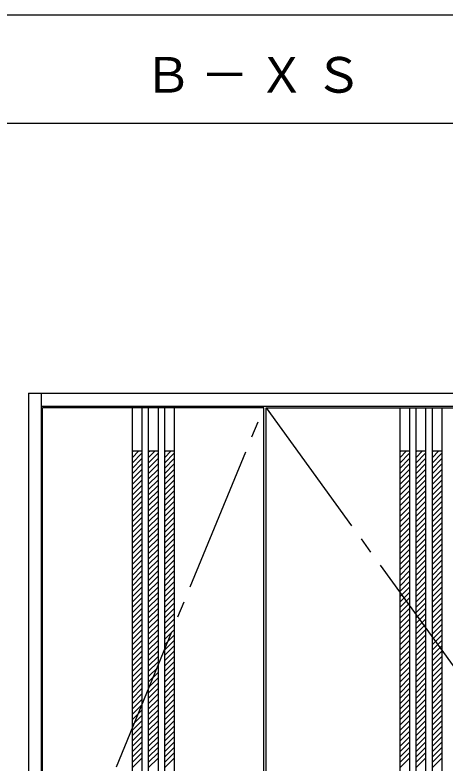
# Model space of a CAD drawing. Units: millimetres, scale not verified. Extents: x -6000 to 5700, y -4307 to 4260.
# Drawn here: x -2583 to -1787, y -1200 to 184 of the extents above; entities that cross this region are included whole.
import ezdxf

# ---------------------------------------------------------------- set-up
doc = ezdxf.new("R2010")
doc.units = ezdxf.units.MM
doc.header["$LTSCALE"] = 30
doc.linetypes.add('CHAIN2', pattern=[12, 9, -1, 1, -1])
doc.linetypes.add('DASHED1', pattern=[1.8, 1.2, -0.6])
for name, color, linetype in [('0-2_扉', 7, 'Continuous'), ('0-4_枠', 3, 'Continuous'), ('0-7', 7, 'CHAIN2'), ('0-A_文字', 7, 'Continuous'), ('0-C_ハッチ', 4, 'DASHED1'), ('F-1_枠', 6, 'Continuous')]:
    doc.layers.add(name, color=color, linetype=linetype)
doc.styles.add('ＭＳ ゴシック', font='')
doc.styles.get('ＭＳ ゴシック').set_extended_font_data('MS Gothic')

msp = doc.modelspace()

# ---------------------------------------------------------------- linework, layer by layer
at = {"layer": '0-2_扉', "color": 3}
for p, q in [((-2532.4, -2537.5), (-2532.4, -542.5)), ((-2122.4, -542.5), (-2532.4, -542.5)), ((-2122.4, -2537.5), (-2122.4, -542.5)), ((-2118.4, -2537.5), (-2118.4, -542.5)), ((-2118.4, -542.5), (-1395.4, -542.5))]:
    msp.add_line(p, q, dxfattribs=at)
at = {"layer": '0-4_枠'}
for p, q in [((-2558.4, -515.5), (-2558.4, -2562.5)), ((-2558.4, -515.5), (-1369.4, -515.5)), ((-2534.4, -2562.5), (-2534.4, -515.5)), ((-2534.4, -539.5), (-1393.4, -539.5))]:
    msp.add_line(p, q, dxfattribs=at)
at = {"layer": '0-7'}
for p, q in [((-2532.4, -1540), (-2122.4, -542.5)), ((-2118.4, -542.5), (-1395.4, -1540))]:
    msp.add_line(p, q, dxfattribs=at)
at = {"layer": '0-C_ハッチ', "color": 3, "linetype": 'Continuous'}
for p, q in [((-2366.4, -542.5), (-2366.4, -2537.5)), ((-2348.4, -542.5), (-2348.4, -2537.5)), ((-2336.4, -542.5), (-2336.4, -2537.5)), ((-2318.4, -542.5), (-2318.4, -2537.5)), ((-2306.4, -542.5), (-2306.4, -2537.5)), ((-2288.4, -542.5), (-2288.4, -2537.5)), ((-1870.9, -542.5), (-1870.9, -2537.5)), ((-1852.9, -542.5), (-1852.9, -2537.5)), ((-1840.9, -542.5), (-1840.9, -2537.5)), ((-1822.9, -542.5), (-1822.9, -2537.5)), ((-1810.9, -542.5), (-1810.9, -2537.5)), ((-1792.9, -542.5), (-1792.9, -2537.5))]:
    msp.add_line(p, q, dxfattribs=at)
at = {"layer": '0-C_ハッチ', "color": 7, "linetype": 'Continuous'}
for p, q in [((-2366.4, -622.5), (-2348.4, -622.5)), ((-2336.4, -622.5), (-2318.4, -622.5)), ((-2306.4, -622.5), (-2288.4, -622.5)), ((-1870.9, -622.5), (-1852.9, -622.5)), ((-1840.9, -622.5), (-1822.9, -622.5)), ((-1810.9, -622.5), (-1792.9, -622.5))]:
    msp.add_line(p, q, dxfattribs=at)
at = {"layer": '0-C_ハッチ'}
for p, q in [((-2366.4, -634.89), (-2354.01, -622.5)), ((-2366.4, -624.99), (-2363.9, -622.5)), ((-2336.4, -634.89), (-2324.01, -622.5)), ((-2336.4, -624.99), (-2333.9, -622.5)), ((-2306.4, -634.89), (-2294.01, -622.5)), ((-2306.4, -624.99), (-2303.9, -622.5)), ((-1870.9, -634.89), (-1858.51, -622.5)), ((-1870.9, -624.99), (-1868.4, -622.5)), ((-1840.9, -634.89), (-1828.51, -622.5)), ((-1840.9, -624.99), (-1838.4, -622.5)), ((-1810.9, -634.89), (-1798.51, -622.5)), ((-1810.9, -624.99), (-1808.4, -622.5)), ((-2366.4, -644.79), (-2348.4, -626.79)), ((-2366.4, -654.69), (-2348.4, -636.69)), ((-2336.4, -644.79), (-2318.4, -626.79)), ((-2336.4, -654.69), (-2318.4, -636.69)), ((-2306.4, -644.79), (-2288.4, -626.79)), ((-2306.4, -654.69), (-2288.4, -636.69)), ((-1870.9, -644.79), (-1852.9, -626.79)), ((-1870.9, -654.69), (-1852.9, -636.69)), ((-1840.9, -644.79), (-1822.9, -626.79)), ((-1840.9, -654.69), (-1822.9, -636.69)), ((-1810.9, -644.79), (-1792.9, -626.79)), ((-1810.9, -654.69), (-1792.9, -636.69)), ((-2366.4, -664.59), (-2348.4, -646.59)), ((-2336.4, -664.59), (-2318.4, -646.59)), ((-2306.4, -664.59), (-2288.4, -646.59)), ((-1870.9, -664.59), (-1852.9, -646.59)), ((-1840.9, -664.59), (-1822.9, -646.59)), ((-1810.9, -664.59), (-1792.9, -646.59)), ((-2366.4, -674.49), (-2348.4, -656.49)), ((-2336.4, -674.49), (-2318.4, -656.49)), ((-2306.4, -674.49), (-2288.4, -656.49)), ((-1870.9, -674.49), (-1852.9, -656.49)), ((-1840.9, -674.49), (-1822.9, -656.49)), ((-1810.9, -674.49), (-1792.9, -656.49)), ((-2366.4, -684.39), (-2348.4, -666.39)), ((-2366.4, -694.29), (-2348.4, -676.29)), ((-2336.4, -684.39), (-2318.4, -666.39)), ((-2336.4, -694.29), (-2318.4, -676.29)), ((-2306.4, -684.39), (-2288.4, -666.39)), ((-2306.4, -694.29), (-2288.4, -676.29)), ((-1870.9, -684.39), (-1852.9, -666.39)), ((-1870.9, -694.29), (-1852.9, -676.29)), ((-1840.9, -684.39), (-1822.9, -666.39)), ((-1840.9, -694.29), (-1822.9, -676.29)), ((-1810.9, -684.39), (-1792.9, -666.39)), ((-1810.9, -694.29), (-1792.9, -676.29)), ((-2366.4, -704.19), (-2348.4, -686.19)), ((-2336.4, -704.19), (-2318.4, -686.19)), ((-2306.4, -704.19), (-2288.4, -686.19)), ((-1870.9, -704.19), (-1852.9, -686.19)), ((-1840.9, -704.19), (-1822.9, -686.19)), ((-1810.9, -704.19), (-1792.9, -686.19)), ((-2366.4, -714.09), (-2348.4, -696.09)), ((-2366.4, -723.99), (-2348.4, -705.99)), ((-2336.4, -714.09), (-2318.4, -696.09)), ((-2336.4, -723.99), (-2318.4, -705.99)), ((-2306.4, -714.09), (-2288.4, -696.09)), ((-2306.4, -723.99), (-2288.4, -705.99)), ((-1870.9, -714.09), (-1852.9, -696.09)), ((-1870.9, -723.99), (-1852.9, -705.99)), ((-1840.9, -714.09), (-1822.9, -696.09)), ((-1840.9, -723.99), (-1822.9, -705.99)), ((-1810.9, -714.09), (-1792.9, -696.09)), ((-1810.9, -723.99), (-1792.9, -705.99)), ((-2366.4, -733.89), (-2348.4, -715.89)), ((-2336.4, -733.89), (-2318.4, -715.89)), ((-2306.4, -733.89), (-2288.4, -715.89)), ((-1870.9, -733.89), (-1852.9, -715.89)), ((-1840.9, -733.89), (-1822.9, -715.89)), ((-1810.9, -733.89), (-1792.9, -715.89)), ((-2366.4, -743.79), (-2348.4, -725.79)), ((-2336.4, -743.79), (-2318.4, -725.79)), ((-2306.4, -743.79), (-2288.4, -725.79)), ((-1870.9, -743.79), (-1852.9, -725.79)), ((-1840.9, -743.79), (-1822.9, -725.79)), ((-1810.9, -743.79), (-1792.9, -725.79)), ((-2366.4, -753.69), (-2348.4, -735.69)), ((-2366.4, -763.59), (-2348.4, -745.59)), ((-2336.4, -753.69), (-2318.4, -735.69)), ((-2336.4, -763.59), (-2318.4, -745.59)), ((-2306.4, -753.69), (-2288.4, -735.69)), ((-2306.4, -763.59), (-2288.4, -745.59)), ((-1870.9, -753.69), (-1852.9, -735.69)), ((-1870.9, -763.59), (-1852.9, -745.59)), ((-1840.9, -753.69), (-1822.9, -735.69)), ((-1840.9, -763.59), (-1822.9, -745.59)), ((-1810.9, -753.69), (-1792.9, -735.69)), ((-1810.9, -763.59), (-1792.9, -745.59)), ((-2366.4, -773.49), (-2348.4, -755.49)), ((-2336.4, -773.49), (-2318.4, -755.49)), ((-2306.4, -773.49), (-2288.4, -755.49)), ((-1870.9, -773.49), (-1852.9, -755.49)), ((-1840.9, -773.49), (-1822.9, -755.49)), ((-1810.9, -773.49), (-1792.9, -755.49)), ((-2366.4, -783.39), (-2348.4, -765.39)), ((-2366.4, -793.29), (-2348.4, -775.29)), ((-2336.4, -783.39), (-2318.4, -765.39)), ((-2336.4, -793.29), (-2318.4, -775.29)), ((-2306.4, -783.39), (-2288.4, -765.39)), ((-2306.4, -793.29), (-2288.4, -775.29)), ((-1870.9, -783.39), (-1852.9, -765.39)), ((-1870.9, -793.29), (-1852.9, -775.29)), ((-1840.9, -783.39), (-1822.9, -765.39)), ((-1840.9, -793.29), (-1822.9, -775.29)), ((-1810.9, -783.39), (-1792.9, -765.39)), ((-1810.9, -793.29), (-1792.9, -775.29)), ((-2366.4, -803.19), (-2348.4, -785.19)), ((-2336.4, -803.19), (-2318.4, -785.19)), ((-2306.4, -803.19), (-2288.4, -785.19)), ((-1870.9, -803.19), (-1852.9, -785.19)), ((-1840.9, -803.19), (-1822.9, -785.19)), ((-1810.9, -803.19), (-1792.9, -785.19)), ((-2366.4, -813.09), (-2348.4, -795.09)), ((-2336.4, -813.09), (-2318.4, -795.09)), ((-2306.4, -813.09), (-2288.4, -795.09)), ((-1870.9, -813.09), (-1852.9, -795.09)), ((-1840.9, -813.09), (-1822.9, -795.09)), ((-1810.9, -813.09), (-1792.9, -795.09)), ((-2366.4, -822.98), (-2348.4, -804.98)), ((-2366.4, -832.88), (-2348.4, -814.88)), ((-2336.4, -822.98), (-2318.4, -804.98)), ((-2336.4, -832.88), (-2318.4, -814.88)), ((-2306.4, -822.98), (-2288.4, -804.98)), ((-2306.4, -832.88), (-2288.4, -814.88)), ((-1870.9, -822.98), (-1852.9, -804.98)), ((-1870.9, -832.88), (-1852.9, -814.88)), ((-1840.9, -822.98), (-1822.9, -804.98)), ((-1840.9, -832.88), (-1822.9, -814.88)), ((-1810.9, -822.98), (-1792.9, -804.98)), ((-1810.9, -832.88), (-1792.9, -814.88)), ((-2366.4, -842.78), (-2348.4, -824.78)), ((-2336.4, -842.78), (-2318.4, -824.78)), ((-2306.4, -842.78), (-2288.4, -824.78)), ((-1870.9, -842.78), (-1852.9, -824.78)), ((-1840.9, -842.78), (-1822.9, -824.78)), ((-1810.9, -842.78), (-1792.9, -824.78)), ((-2366.4, -852.68), (-2348.4, -834.68)), ((-2366.4, -862.58), (-2348.4, -844.58)), ((-2336.4, -852.68), (-2318.4, -834.68)), ((-2336.4, -862.58), (-2318.4, -844.58)), ((-2306.4, -852.68), (-2288.4, -834.68)), ((-2306.4, -862.58), (-2288.4, -844.58)), ((-1870.9, -852.68), (-1852.9, -834.68)), ((-1870.9, -862.58), (-1852.9, -844.58)), ((-1840.9, -852.68), (-1822.9, -834.68)), ((-1840.9, -862.58), (-1822.9, -844.58)), ((-1810.9, -852.68), (-1792.9, -834.68)), ((-1810.9, -862.58), (-1792.9, -844.58)), ((-2366.4, -872.48), (-2348.4, -854.48)), ((-2336.4, -872.48), (-2318.4, -854.48)), ((-2306.4, -872.48), (-2288.4, -854.48)), ((-1870.9, -872.48), (-1852.9, -854.48)), ((-1840.9, -872.48), (-1822.9, -854.48)), ((-1810.9, -872.48), (-1792.9, -854.48)), ((-2366.4, -882.38), (-2348.4, -864.38)), ((-2336.4, -882.38), (-2318.4, -864.38)), ((-2306.4, -882.38), (-2288.4, -864.38)), ((-1870.9, -882.38), (-1852.9, -864.38)), ((-1840.9, -882.38), (-1822.9, -864.38)), ((-1810.9, -882.38), (-1792.9, -864.38)), ((-2366.4, -892.28), (-2348.4, -874.28)), ((-2366.4, -902.18), (-2348.4, -884.18)), ((-2336.4, -892.28), (-2318.4, -874.28)), ((-2336.4, -902.18), (-2318.4, -884.18)), ((-2306.4, -892.28), (-2288.4, -874.28)), ((-2306.4, -902.18), (-2288.4, -884.18)), ((-1870.9, -892.28), (-1852.9, -874.28)), ((-1870.9, -902.18), (-1852.9, -884.18)), ((-1840.9, -892.28), (-1822.9, -874.28)), ((-1840.9, -902.18), (-1822.9, -884.18)), ((-1810.9, -892.28), (-1792.9, -874.28)), ((-1810.9, -902.18), (-1792.9, -884.18)), ((-2366.4, -912.08), (-2348.4, -894.08)), ((-2336.4, -912.08), (-2318.4, -894.08)), ((-2306.4, -912.08), (-2288.4, -894.08)), ((-1870.9, -912.08), (-1852.9, -894.08)), ((-1840.9, -912.08), (-1822.9, -894.08)), ((-1810.9, -912.08), (-1792.9, -894.08)), ((-2366.4, -921.98), (-2348.4, -903.98)), ((-2336.4, -921.98), (-2318.4, -903.98)), ((-2306.4, -921.98), (-2288.4, -903.98)), ((-1870.9, -921.98), (-1852.9, -903.98)), ((-1840.9, -921.98), (-1822.9, -903.98)), ((-1810.9, -921.98), (-1792.9, -903.98)), ((-2366.4, -931.88), (-2348.4, -913.88)), ((-2366.4, -941.78), (-2348.4, -923.78)), ((-2336.4, -931.88), (-2318.4, -913.88)), ((-2336.4, -941.78), (-2318.4, -923.78)), ((-2306.4, -931.88), (-2288.4, -913.88)), ((-2306.4, -941.78), (-2288.4, -923.78)), ((-1870.9, -931.88), (-1852.9, -913.88)), ((-1870.9, -941.78), (-1852.9, -923.78)), ((-1840.9, -931.88), (-1822.9, -913.88)), ((-1840.9, -941.78), (-1822.9, -923.78)), ((-1810.9, -931.88), (-1792.9, -913.88)), ((-1810.9, -941.78), (-1792.9, -923.78)), ((-2366.4, -951.68), (-2348.4, -933.68)), ((-2336.4, -951.68), (-2318.4, -933.68)), ((-2306.4, -951.68), (-2288.4, -933.68)), ((-1870.9, -951.68), (-1852.9, -933.68)), ((-1840.9, -951.68), (-1822.9, -933.68)), ((-1810.9, -951.68), (-1792.9, -933.68)), ((-2366.4, -961.58), (-2348.4, -943.58)), ((-2366.4, -971.48), (-2348.4, -953.48)), ((-2336.4, -961.58), (-2318.4, -943.58)), ((-2336.4, -971.48), (-2318.4, -953.48)), ((-2306.4, -961.58), (-2288.4, -943.58)), ((-2306.4, -971.48), (-2288.4, -953.48)), ((-1870.9, -961.58), (-1852.9, -943.58)), ((-1870.9, -971.48), (-1852.9, -953.48)), ((-1840.9, -961.58), (-1822.9, -943.58)), ((-1840.9, -971.48), (-1822.9, -953.48)), ((-1810.9, -961.58), (-1792.9, -943.58)), ((-1810.9, -971.48), (-1792.9, -953.48)), ((-2366.4, -981.38), (-2348.4, -963.38)), ((-2336.4, -981.38), (-2318.4, -963.38)), ((-2306.4, -981.38), (-2288.4, -963.38)), ((-1870.9, -981.38), (-1852.9, -963.38)), ((-1840.9, -981.38), (-1822.9, -963.38)), ((-1810.9, -981.38), (-1792.9, -963.38)), ((-2366.4, -991.28), (-2348.4, -973.28)), ((-2336.4, -991.28), (-2318.4, -973.28)), ((-2306.4, -991.28), (-2288.4, -973.28)), ((-1870.9, -991.28), (-1852.9, -973.28)), ((-1840.9, -991.28), (-1822.9, -973.28)), ((-1810.9, -991.28), (-1792.9, -973.28)), ((-2366.4, -1001.18), (-2348.4, -983.18)), ((-2366.4, -1011.08), (-2348.4, -993.08)), ((-2336.4, -1001.18), (-2318.4, -983.18)), ((-2336.4, -1011.08), (-2318.4, -993.08)), ((-2306.4, -1001.18), (-2288.4, -983.18)), ((-2306.4, -1011.08), (-2288.4, -993.08)), ((-1870.9, -1001.18), (-1852.9, -983.18)), ((-1870.9, -1011.08), (-1852.9, -993.08)), ((-1840.9, -1001.18), (-1822.9, -983.18)), ((-1840.9, -1011.08), (-1822.9, -993.08)), ((-1810.9, -1001.18), (-1792.9, -983.18)), ((-1810.9, -1011.08), (-1792.9, -993.08)), ((-2366.4, -1020.97), (-2348.4, -1002.97)), ((-2336.4, -1020.97), (-2318.4, -1002.97)), ((-2306.4, -1020.97), (-2288.4, -1002.97)), ((-1870.9, -1020.97), (-1852.9, -1002.97)), ((-1840.9, -1020.97), (-1822.9, -1002.97)), ((-1810.9, -1020.97), (-1792.9, -1002.97)), ((-2366.4, -1030.87), (-2348.4, -1012.87)), ((-2366.4, -1040.77), (-2348.4, -1022.77)), ((-2336.4, -1030.87), (-2318.4, -1012.87)), ((-2336.4, -1040.77), (-2318.4, -1022.77)), ((-2306.4, -1030.87), (-2288.4, -1012.87)), ((-2306.4, -1040.77), (-2288.4, -1022.77)), ((-1870.9, -1030.87), (-1852.9, -1012.87)), ((-1870.9, -1040.77), (-1852.9, -1022.77)), ((-1840.9, -1030.87), (-1822.9, -1012.87)), ((-1840.9, -1040.77), (-1822.9, -1022.77)), ((-1810.9, -1030.87), (-1792.9, -1012.87)), ((-1810.9, -1040.77), (-1792.9, -1022.77)), ((-2366.4, -1050.67), (-2348.4, -1032.67)), ((-2336.4, -1050.67), (-2318.4, -1032.67)), ((-2306.4, -1050.67), (-2288.4, -1032.67)), ((-1870.9, -1050.67), (-1852.9, -1032.67)), ((-1840.9, -1050.67), (-1822.9, -1032.67)), ((-1810.9, -1050.67), (-1792.9, -1032.67)), ((-2366.4, -1060.57), (-2348.4, -1042.57)), ((-2336.4, -1060.57), (-2318.4, -1042.57)), ((-2306.4, -1060.57), (-2288.4, -1042.57)), ((-1870.9, -1060.57), (-1852.9, -1042.57)), ((-1840.9, -1060.57), (-1822.9, -1042.57)), ((-1810.9, -1060.57), (-1792.9, -1042.57)), ((-2366.4, -1070.47), (-2348.4, -1052.47)), ((-2366.4, -1080.37), (-2348.4, -1062.37)), ((-2336.4, -1070.47), (-2318.4, -1052.47)), ((-2336.4, -1080.37), (-2318.4, -1062.37)), ((-2306.4, -1070.47), (-2288.4, -1052.47)), ((-2306.4, -1080.37), (-2288.4, -1062.37)), ((-1870.9, -1070.47), (-1852.9, -1052.47)), ((-1870.9, -1080.37), (-1852.9, -1062.37)), ((-1840.9, -1070.47), (-1822.9, -1052.47)), ((-1840.9, -1080.37), (-1822.9, -1062.37)), ((-1810.9, -1070.47), (-1792.9, -1052.47)), ((-1810.9, -1080.37), (-1792.9, -1062.37)), ((-2366.4, -1090.27), (-2348.4, -1072.27)), ((-2336.4, -1090.27), (-2318.4, -1072.27)), ((-2306.4, -1090.27), (-2288.4, -1072.27)), ((-1870.9, -1090.27), (-1852.9, -1072.27)), ((-1840.9, -1090.27), (-1822.9, -1072.27)), ((-1810.9, -1090.27), (-1792.9, -1072.27)), ((-2366.4, -1100.17), (-2348.4, -1082.17)), ((-2366.4, -1110.07), (-2348.4, -1092.07)), ((-2336.4, -1100.17), (-2318.4, -1082.17)), ((-2336.4, -1110.07), (-2318.4, -1092.07)), ((-2306.4, -1100.17), (-2288.4, -1082.17)), ((-2306.4, -1110.07), (-2288.4, -1092.07)), ((-1870.9, -1100.17), (-1852.9, -1082.17)), ((-1870.9, -1110.07), (-1852.9, -1092.07)), ((-1840.9, -1100.17), (-1822.9, -1082.17)), ((-1840.9, -1110.07), (-1822.9, -1092.07)), ((-1810.9, -1100.17), (-1792.9, -1082.17)), ((-1810.9, -1110.07), (-1792.9, -1092.07)), ((-2366.4, -1119.97), (-2348.4, -1101.97)), ((-2336.4, -1119.97), (-2318.4, -1101.97)), ((-2306.4, -1119.97), (-2288.4, -1101.97)), ((-1870.9, -1119.97), (-1852.9, -1101.97)), ((-1840.9, -1119.97), (-1822.9, -1101.97)), ((-1810.9, -1119.97), (-1792.9, -1101.97)), ((-2366.4, -1129.87), (-2348.4, -1111.87)), ((-2336.4, -1129.87), (-2318.4, -1111.87)), ((-2306.4, -1129.87), (-2288.4, -1111.87)), ((-1870.9, -1129.87), (-1852.9, -1111.87)), ((-1840.9, -1129.87), (-1822.9, -1111.87)), ((-1810.9, -1129.87), (-1792.9, -1111.87)), ((-2366.4, -1139.77), (-2348.4, -1121.77)), ((-2366.4, -1149.67), (-2348.4, -1131.67)), ((-2336.4, -1139.77), (-2318.4, -1121.77)), ((-2336.4, -1149.67), (-2318.4, -1131.67)), ((-2306.4, -1139.77), (-2288.4, -1121.77)), ((-2306.4, -1149.67), (-2288.4, -1131.67)), ((-1870.9, -1139.77), (-1852.9, -1121.77)), ((-1870.9, -1149.67), (-1852.9, -1131.67)), ((-1840.9, -1139.77), (-1822.9, -1121.77)), ((-1840.9, -1149.67), (-1822.9, -1131.67)), ((-1810.9, -1139.77), (-1792.9, -1121.77)), ((-1810.9, -1149.67), (-1792.9, -1131.67)), ((-2366.4, -1159.57), (-2348.4, -1141.57)), ((-2336.4, -1159.57), (-2318.4, -1141.57)), ((-2306.4, -1159.57), (-2288.4, -1141.57)), ((-1870.9, -1159.57), (-1852.9, -1141.57)), ((-1840.9, -1159.57), (-1822.9, -1141.57)), ((-1810.9, -1159.57), (-1792.9, -1141.57)), ((-2366.4, -1169.47), (-2348.4, -1151.47)), ((-2366.4, -1179.37), (-2348.4, -1161.37)), ((-2336.4, -1169.47), (-2318.4, -1151.47)), ((-2336.4, -1179.37), (-2318.4, -1161.37)), ((-2306.4, -1169.47), (-2288.4, -1151.47)), ((-2306.4, -1179.37), (-2288.4, -1161.37)), ((-1870.9, -1169.47), (-1852.9, -1151.47)), ((-1870.9, -1179.37), (-1852.9, -1161.37)), ((-1840.9, -1169.47), (-1822.9, -1151.47)), ((-1840.9, -1179.37), (-1822.9, -1161.37)), ((-1810.9, -1169.47), (-1792.9, -1151.47)), ((-1810.9, -1179.37), (-1792.9, -1161.37)), ((-2366.4, -1189.27), (-2348.4, -1171.27)), ((-2336.4, -1189.27), (-2318.4, -1171.27)), ((-2306.4, -1189.27), (-2288.4, -1171.27)), ((-1870.9, -1189.27), (-1852.9, -1171.27)), ((-1840.9, -1189.27), (-1822.9, -1171.27)), ((-1810.9, -1189.27), (-1792.9, -1171.27)), ((-2366.4, -1199.17), (-2348.4, -1181.17)), ((-2336.4, -1199.17), (-2318.4, -1181.17)), ((-2306.4, -1199.17), (-2288.4, -1181.17)), ((-1870.9, -1199.17), (-1852.9, -1181.17)), ((-1840.9, -1199.17), (-1822.9, -1181.17)), ((-1810.9, -1199.17), (-1792.9, -1181.17)), ((-2366.4, -1209.06), (-2348.4, -1191.06)), ((-2336.4, -1209.06), (-2318.4, -1191.06)), ((-2306.4, -1209.06), (-2288.4, -1191.06)), ((-1870.9, -1209.06), (-1852.9, -1191.06)), ((-1840.9, -1209.06), (-1822.9, -1191.06)), ((-1810.9, -1209.06), (-1792.9, -1191.06))]:
    msp.add_line(p, q, dxfattribs=at)
at = {"layer": 'F-1_枠'}
for p, q in [((-6000, 184.5), (5700, 184.5)), ((-6000, -15.5), (5700, -15.5))]:
    msp.add_line(p, q, dxfattribs=at)

# ---------------------------------------------------------------- texts
at = {"layer": '0-A_文字', "insert": (-2345.1, 39.5), "char_height": 65.98, "attachment_point": 7, "style": 'ＭＳ ゴシック'}
msp.add_mtext('\\T1.17;Ｂ－ＸＳ', dxfattribs=at)

doc.saveas('drawing.dxf')
